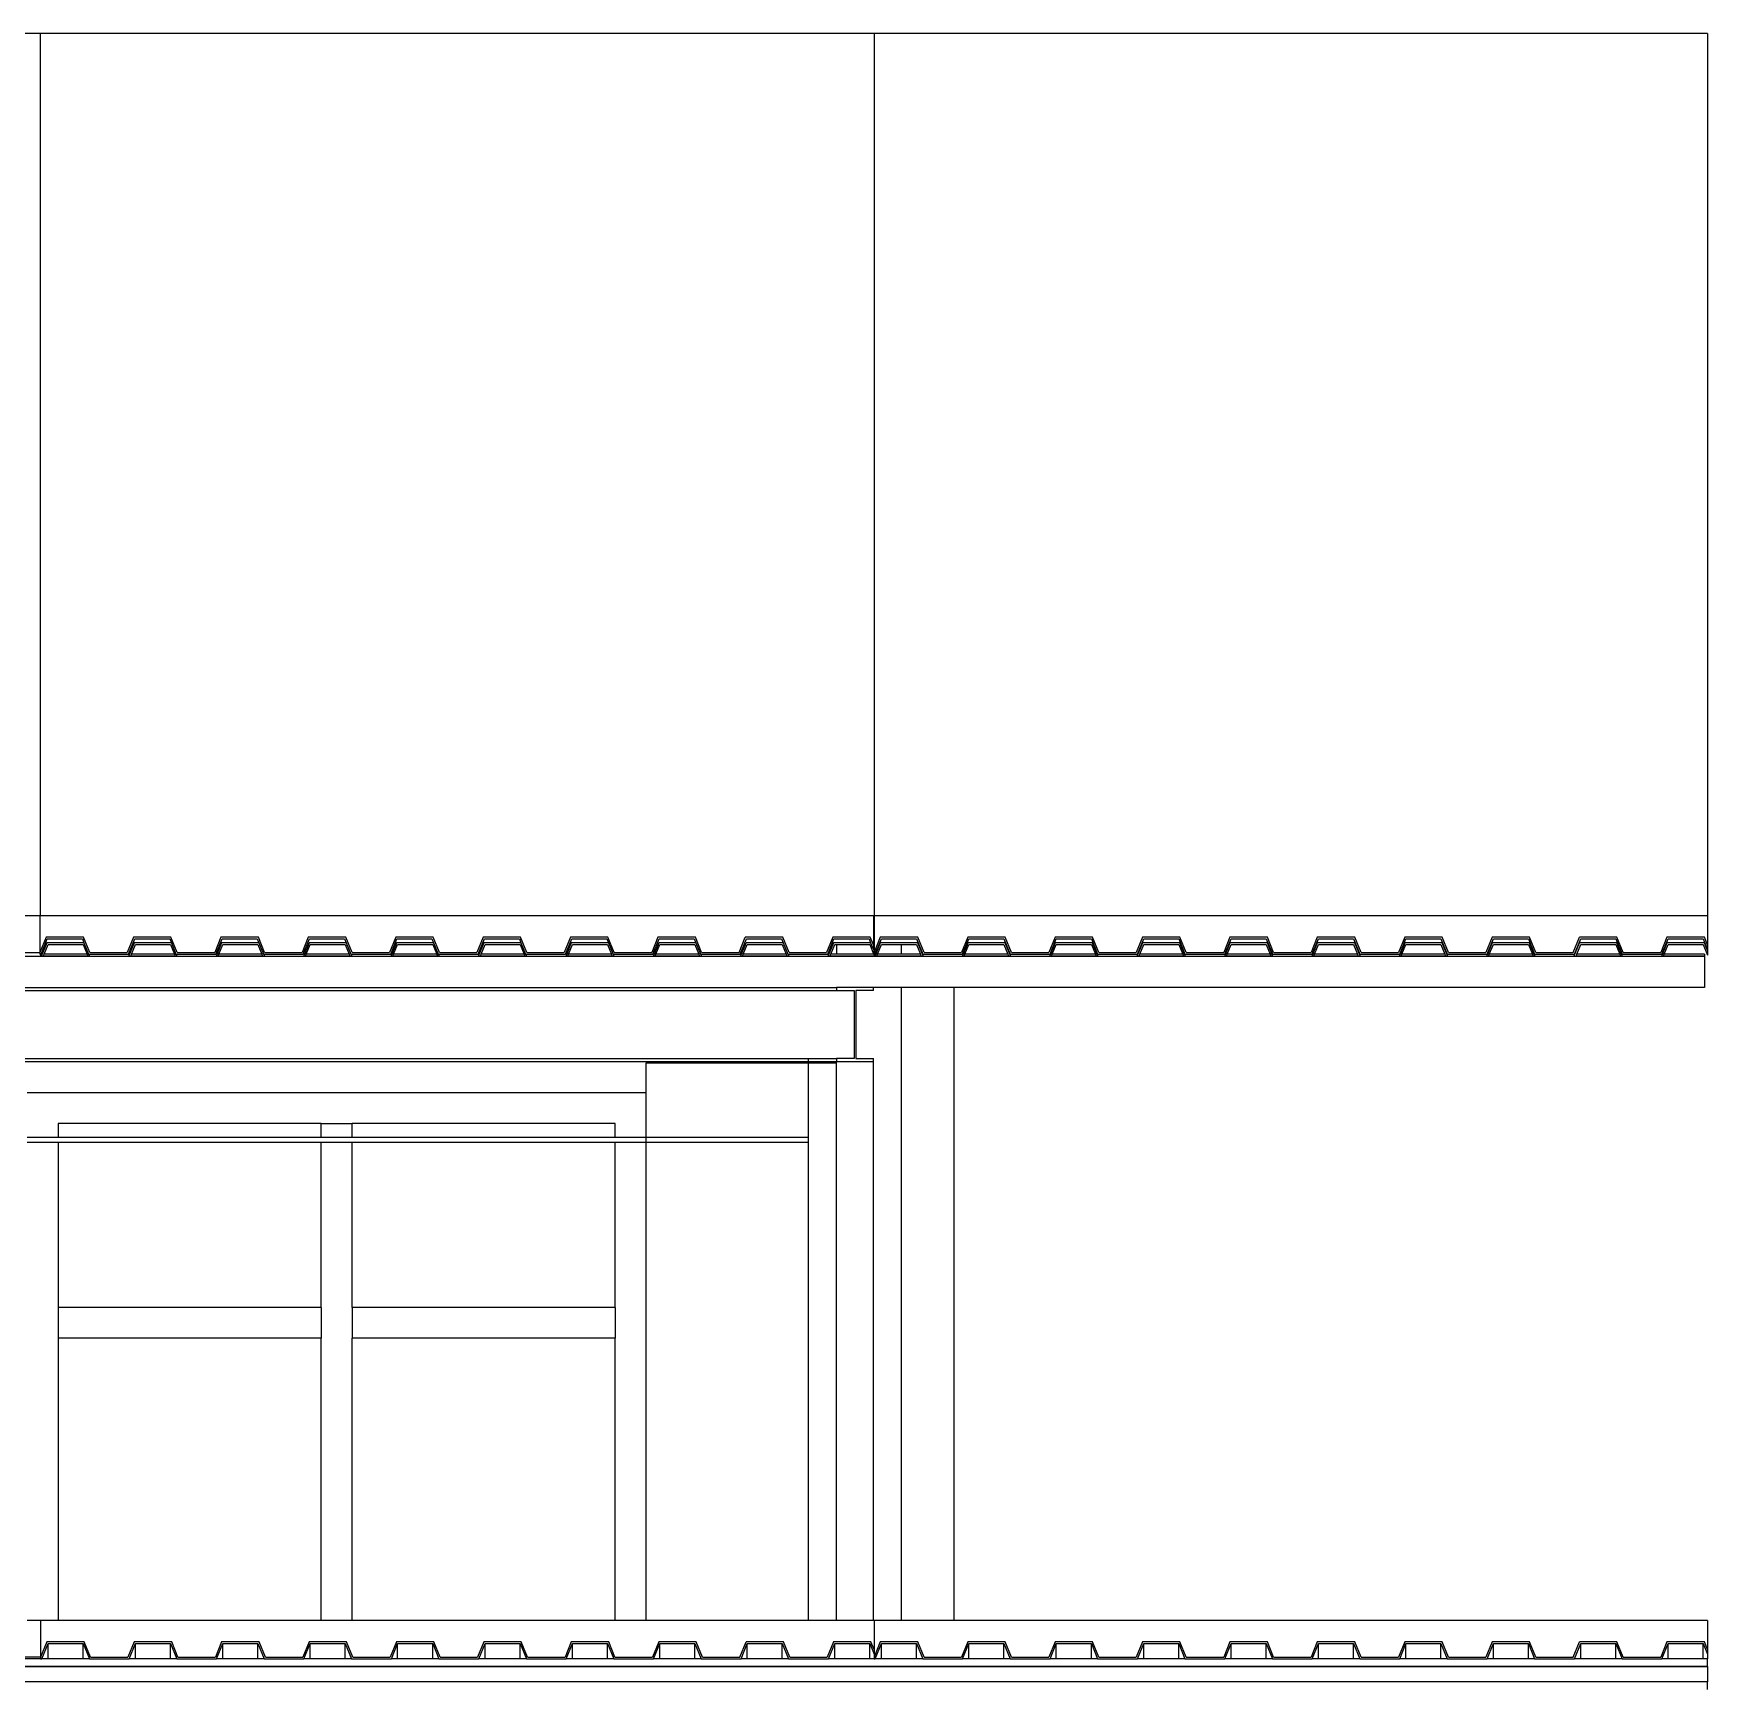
# Model space of a CAD drawing. Extents: x -92 to 92, y -11 to 21.
# Drawn here: x 55.13 to 60.54, y 10.19 to 15.53 of the extents above; entities that cross this region are included whole.
import ezdxf

# ---------------------------------------------------------------- set-up
doc = ezdxf.new("R2010")
doc.units = 0
doc.layers.get('0').update_dxf_attribs({"linetype": 'CONTINUOUS'})

msp = doc.modelspace()

# ---------------------------------------------------------------- linework, layer by layer
for p, q in [((55.1499, 15.5315), (52.0433, 15.5315)), ((55.1499, 12.6806), (55.1499, 15.5315)), ((57.8429, 15.5315), (55.1499, 15.5315)), ((60.5359, 15.5315), (57.8429, 15.5315)), ((57.8429, 15.5315), (57.8429, 12.6806)), ((60.5359, 15.5315), (60.5359, 12.6806)), ((52.0433, 12.6806), (55.1475, 12.6806)), ((55.1475, 12.6806), (55.1475, 12.5606)), ((55.1475, 12.6806), (55.1499, 12.6806)), ((55.1499, 12.6806), (57.8406, 12.6806)), ((57.8406, 12.6806), (57.8406, 12.6612)), ((57.8406, 12.6612), (57.8429, 12.6612)), ((57.8406, 12.6612), (57.8406, 12.5856)), ((57.8429, 12.6806), (60.5359, 12.6806)), ((57.8429, 12.6806), (57.8429, 12.6612)), ((57.8429, 12.6806), (57.8429, 12.5606)), ((57.8429, 12.6612), (57.8429, 12.5675)), ((60.5359, 12.6806), (60.5359, 12.5856)), ((55.1677, 12.6106), (55.1475, 12.5606)), ((55.1514, 12.5549), (55.1716, 12.6049)), ((55.2887, 12.6106), (55.1677, 12.6106)), ((55.1716, 12.6049), (55.2848, 12.6049)), ((55.2848, 12.6049), (55.29, 12.5921)), ((55.3089, 12.5606), (55.2887, 12.6106)), ((55.4501, 12.6106), (55.43, 12.5606)), ((55.4339, 12.5549), (55.454, 12.6049)), ((55.5712, 12.6106), (55.4501, 12.6106)), ((55.454, 12.6049), (55.5672, 12.6049)), ((55.5672, 12.6049), (55.5724, 12.5921)), ((55.5913, 12.5606), (55.5712, 12.6106)), ((55.7325, 12.6106), (55.7124, 12.5606)), ((55.7163, 12.5549), (55.7364, 12.6049)), ((55.8536, 12.6106), (55.7325, 12.6106)), ((55.7364, 12.6049), (55.8497, 12.6049)), ((55.8497, 12.6049), (55.8548, 12.5921)), ((55.8737, 12.5606), (55.8536, 12.6106)), ((56.015, 12.6106), (55.9948, 12.5606)), ((55.9987, 12.5549), (56.0189, 12.6049)), ((56.136, 12.6106), (56.015, 12.6106)), ((56.0189, 12.6049), (56.1321, 12.6049)), ((56.1321, 12.6049), (56.1372, 12.5921)), ((56.1562, 12.5606), (56.136, 12.6106)), ((56.2974, 12.6106), (56.2772, 12.5606)), ((56.2811, 12.5549), (56.3013, 12.6049)), ((56.4184, 12.6106), (56.2974, 12.6106)), ((56.3013, 12.6049), (56.4145, 12.6049)), ((56.4145, 12.6049), (56.4196, 12.5921)), ((56.4386, 12.5606), (56.4184, 12.6106)), ((56.5798, 12.6106), (56.5596, 12.5606)), ((56.5635, 12.5549), (56.5837, 12.6049)), ((56.7008, 12.6106), (56.5798, 12.6106)), ((56.5837, 12.6049), (56.6969, 12.6049)), ((56.6969, 12.6049), (56.702, 12.5921)), ((56.721, 12.5606), (56.7008, 12.6106)), ((56.8622, 12.6106), (56.842, 12.5606)), ((56.8459, 12.5549), (56.8661, 12.6049)), ((56.9832, 12.6106), (56.8622, 12.6106)), ((56.8661, 12.6049), (56.9793, 12.6049)), ((56.9793, 12.6049), (56.9844, 12.5921)), ((57.0034, 12.5606), (56.9832, 12.6106)), ((57.1446, 12.6106), (57.1244, 12.5606)), ((57.1283, 12.5549), (57.1485, 12.6049)), ((57.2656, 12.6106), (57.1446, 12.6106)), ((57.1485, 12.6049), (57.2617, 12.6049)), ((57.2617, 12.6049), (57.2669, 12.5921)), ((57.2858, 12.5606), (57.2656, 12.6106)), ((57.4068, 12.5606), (57.427, 12.6106)), ((57.4108, 12.5549), (57.4309, 12.6049)), ((57.5481, 12.6106), (57.427, 12.6106)), ((57.4309, 12.6049), (57.5441, 12.6049)), ((57.5441, 12.6049), (57.5493, 12.5921)), ((57.5682, 12.5606), (57.5481, 12.6106)), ((57.7094, 12.6106), (57.6893, 12.5606)), ((57.6932, 12.5549), (57.7133, 12.6049)), ((57.8305, 12.6106), (57.7094, 12.6106)), ((57.7133, 12.6049), (57.8266, 12.6049)), ((57.8266, 12.6049), (57.8317, 12.5921)), ((57.8406, 12.5856), (57.8305, 12.6106)), ((57.8631, 12.6106), (57.8429, 12.5606)), ((57.8468, 12.5549), (57.867, 12.6049)), ((57.9841, 12.6106), (57.8631, 12.6106)), ((57.867, 12.6049), (57.9802, 12.6049)), ((57.9802, 12.6049), (58.0004, 12.5549)), ((58.0043, 12.5606), (57.9841, 12.6106)), ((58.1455, 12.6106), (58.1253, 12.5606)), ((58.1292, 12.5549), (58.1494, 12.6049)), ((58.2665, 12.6106), (58.1455, 12.6106)), ((58.1494, 12.6049), (58.2626, 12.6049)), ((58.2626, 12.6049), (58.2828, 12.5549)), ((58.2867, 12.5606), (58.2665, 12.6106)), ((58.4279, 12.6106), (58.4077, 12.5606)), ((58.4116, 12.5549), (58.4318, 12.6049)), ((58.5489, 12.6106), (58.4279, 12.6106)), ((58.4318, 12.6049), (58.545, 12.6049)), ((58.545, 12.6049), (58.5652, 12.5549)), ((58.5691, 12.5606), (58.5489, 12.6106)), ((58.7103, 12.6106), (58.6901, 12.5606)), ((58.6941, 12.5549), (58.7142, 12.6049)), ((58.8314, 12.6106), (58.7103, 12.6106)), ((58.7142, 12.6049), (58.8274, 12.6049)), ((58.8274, 12.6049), (58.8476, 12.5549)), ((58.8515, 12.5606), (58.8314, 12.6106)), ((58.9927, 12.6106), (58.9726, 12.5606)), ((58.9765, 12.5549), (58.9966, 12.6049)), ((59.1138, 12.6106), (58.9927, 12.6106)), ((58.9966, 12.6049), (59.1099, 12.6049)), ((59.1099, 12.6049), (59.13, 12.5549)), ((59.1339, 12.5606), (59.1138, 12.6106)), ((59.2751, 12.6106), (59.255, 12.5606)), ((59.2589, 12.5549), (59.2791, 12.6049)), ((59.3962, 12.6106), (59.2751, 12.6106)), ((59.2791, 12.6049), (59.3923, 12.6049)), ((59.3923, 12.6049), (59.4124, 12.5549)), ((59.4164, 12.5606), (59.3962, 12.6106)), ((59.5576, 12.6106), (59.5374, 12.5606)), ((59.5413, 12.5549), (59.5615, 12.6049)), ((59.6786, 12.6106), (59.5576, 12.6106)), ((59.5615, 12.6049), (59.6747, 12.6049)), ((59.6747, 12.6049), (59.6949, 12.5549)), ((59.6988, 12.5606), (59.6786, 12.6106)), ((59.84, 12.6106), (59.8198, 12.5606)), ((59.8237, 12.5549), (59.8439, 12.6049)), ((59.961, 12.6106), (59.84, 12.6106)), ((59.8439, 12.6049), (59.9571, 12.6049)), ((59.9571, 12.6049), (59.9773, 12.5549)), ((59.9812, 12.5606), (59.961, 12.6106)), ((60.1022, 12.5606), (60.1224, 12.6106)), ((60.1061, 12.5549), (60.1263, 12.6049)), ((60.2434, 12.6106), (60.1224, 12.6106)), ((60.1263, 12.6049), (60.2395, 12.6049)), ((60.2395, 12.6049), (60.2597, 12.5549)), ((60.2636, 12.5606), (60.2434, 12.6106)), ((60.4048, 12.6106), (60.3846, 12.5606)), ((60.3885, 12.5549), (60.4087, 12.6049)), ((60.5258, 12.6106), (60.4048, 12.6106)), ((60.4087, 12.6049), (60.5219, 12.6049)), ((60.5219, 12.6049), (60.5359, 12.5702)), ((60.5359, 12.5856), (60.5258, 12.6106)), ((55.0265, 12.5606), (55.1475, 12.5606)), ((55.1475, 12.5606), (55.1475, 12.5549)), ((55.1475, 12.5549), (55.1499, 12.5549)), ((55.1499, 12.5549), (55.1499, 12.548)), ((55.1499, 12.5549), (55.1514, 12.5549)), ((55.1701, 12.5921), (55.152, 12.548)), ((55.1524, 12.5549), (55.1523, 12.5571)), ((55.1582, 12.548), (55.1587, 12.5491)), ((55.1587, 12.5491), (55.161, 12.5549)), ((55.3025, 12.5491), (55.1587, 12.5491)), ((55.161, 12.5549), (55.174, 12.5865)), ((55.3001, 12.5549), (55.161, 12.5549)), ((55.29, 12.5921), (55.1701, 12.5921)), ((55.174, 12.5865), (55.2872, 12.5865)), ((55.2872, 12.5865), (55.3001, 12.5549)), ((55.29, 12.5921), (55.305, 12.5549)), ((55.3001, 12.5549), (55.3025, 12.5491)), ((55.3025, 12.5491), (55.3029, 12.548)), ((55.305, 12.5549), (55.3063, 12.5549)), ((55.3091, 12.548), (55.3063, 12.5549)), ((55.3063, 12.5549), (55.4339, 12.5549)), ((55.3089, 12.5606), (55.43, 12.5606)), ((55.4525, 12.5921), (55.4344, 12.548)), ((55.4406, 12.548), (55.4411, 12.5491)), ((55.4411, 12.5491), (55.4434, 12.5549)), ((55.5849, 12.5491), (55.4411, 12.5491)), ((55.4434, 12.5549), (55.4564, 12.5865)), ((55.5825, 12.5549), (55.4434, 12.5549)), ((55.5724, 12.5921), (55.4525, 12.5921)), ((55.4564, 12.5865), (55.5696, 12.5865)), ((55.5696, 12.5865), (55.5825, 12.5549)), ((55.5724, 12.5921), (55.5874, 12.5549)), ((55.5825, 12.5549), (55.5849, 12.5491)), ((55.5849, 12.5491), (55.5853, 12.548)), ((55.5874, 12.5549), (55.5888, 12.5549)), ((55.5916, 12.548), (55.5888, 12.5549)), ((55.5888, 12.5549), (55.7163, 12.5549)), ((55.5913, 12.5606), (55.7124, 12.5606)), ((55.7349, 12.5921), (55.7168, 12.548)), ((55.723, 12.548), (55.7235, 12.5491)), ((55.7235, 12.5491), (55.7259, 12.5549)), ((55.8673, 12.5491), (55.7235, 12.5491)), ((55.7259, 12.5549), (55.7388, 12.5865)), ((55.8649, 12.5549), (55.7259, 12.5549)), ((55.8548, 12.5921), (55.7349, 12.5921)), ((55.7388, 12.5865), (55.852, 12.5865)), ((55.852, 12.5865), (55.8649, 12.5549)), ((55.8548, 12.5921), (55.8698, 12.5549)), ((55.8649, 12.5549), (55.8673, 12.5491)), ((55.8673, 12.5491), (55.8678, 12.548)), ((55.8698, 12.5549), (55.8712, 12.5549)), ((55.874, 12.548), (55.8712, 12.5549)), ((55.8712, 12.5549), (55.9987, 12.5549)), ((55.8737, 12.5606), (55.9948, 12.5606)), ((56.0173, 12.5921), (55.9992, 12.548)), ((56.0055, 12.548), (56.0059, 12.5491)), ((56.0059, 12.5491), (56.0083, 12.5549)), ((56.1497, 12.5491), (56.0059, 12.5491)), ((56.0083, 12.5549), (56.0212, 12.5865)), ((56.1474, 12.5549), (56.0083, 12.5549)), ((56.1372, 12.5921), (56.0173, 12.5921)), ((56.0212, 12.5865), (56.1344, 12.5865)), ((56.1344, 12.5865), (56.1474, 12.5549)), ((56.1372, 12.5921), (56.1522, 12.5549)), ((56.1474, 12.5549), (56.1497, 12.5491)), ((56.1497, 12.5491), (56.1502, 12.548)), ((56.1522, 12.5549), (56.1536, 12.5549)), ((56.1564, 12.548), (56.1536, 12.5549)), ((56.1536, 12.5549), (56.2811, 12.5549)), ((56.1562, 12.5606), (56.2772, 12.5606)), ((56.2997, 12.5921), (56.2817, 12.548)), ((56.2879, 12.548), (56.2883, 12.5491)), ((56.2883, 12.5491), (56.2907, 12.5549)), ((56.4321, 12.5491), (56.2883, 12.5491)), ((56.2907, 12.5549), (56.3036, 12.5865)), ((56.4298, 12.5549), (56.2907, 12.5549)), ((56.4196, 12.5921), (56.2997, 12.5921)), ((56.3036, 12.5865), (56.4168, 12.5865)), ((56.4168, 12.5865), (56.4298, 12.5549)), ((56.4196, 12.5921), (56.4347, 12.5549)), ((56.4298, 12.5549), (56.4321, 12.5491)), ((56.4321, 12.5491), (56.4326, 12.548)), ((56.4347, 12.5549), (56.436, 12.5549)), ((56.4388, 12.548), (56.436, 12.5549)), ((56.436, 12.5549), (56.5635, 12.5549)), ((56.4386, 12.5606), (56.5596, 12.5606)), ((56.5821, 12.5921), (56.5641, 12.548)), ((56.5703, 12.548), (56.5707, 12.5491)), ((56.5707, 12.5491), (56.5731, 12.5549)), ((56.7145, 12.5491), (56.5707, 12.5491)), ((56.5731, 12.5549), (56.586, 12.5865)), ((56.7122, 12.5549), (56.5731, 12.5549)), ((56.702, 12.5921), (56.5821, 12.5921)), ((56.586, 12.5865), (56.6993, 12.5865)), ((56.6993, 12.5865), (56.7122, 12.5549)), ((56.702, 12.5921), (56.7171, 12.5549)), ((56.7122, 12.5549), (56.7145, 12.5491)), ((56.7145, 12.5491), (56.715, 12.548)), ((56.7171, 12.5549), (56.7184, 12.5549)), ((56.7212, 12.548), (56.7184, 12.5549)), ((56.7184, 12.5549), (56.8459, 12.5549)), ((56.721, 12.5606), (56.842, 12.5606)), ((56.8645, 12.5921), (56.8465, 12.548)), ((56.8527, 12.548), (56.8532, 12.5491)), ((56.8532, 12.5491), (56.8555, 12.5549)), ((56.997, 12.5491), (56.8532, 12.5491)), ((56.8555, 12.5549), (56.8684, 12.5865)), ((56.9946, 12.5549), (56.8555, 12.5549)), ((56.9844, 12.5921), (56.8645, 12.5921)), ((56.8684, 12.5865), (56.9817, 12.5865)), ((56.9817, 12.5865), (56.9946, 12.5549)), ((56.9844, 12.5921), (56.9995, 12.5549)), ((56.9946, 12.5549), (56.997, 12.5491)), ((56.997, 12.5491), (56.9974, 12.548)), ((56.9995, 12.5549), (57.0008, 12.5549)), ((57.0036, 12.548), (57.0008, 12.5549)), ((57.0008, 12.5549), (57.1283, 12.5549)), ((57.0034, 12.5606), (57.1244, 12.5606)), ((57.147, 12.5921), (57.1289, 12.548)), ((57.1351, 12.548), (57.1356, 12.5491)), ((57.1356, 12.5491), (57.1379, 12.5549)), ((57.2794, 12.5491), (57.1356, 12.5491)), ((57.1379, 12.5549), (57.1509, 12.5865)), ((57.277, 12.5549), (57.1379, 12.5549)), ((57.2669, 12.5921), (57.147, 12.5921)), ((57.1509, 12.5865), (57.2641, 12.5865)), ((57.2641, 12.5865), (57.277, 12.5549)), ((57.2669, 12.5921), (57.2819, 12.5549)), ((57.277, 12.5549), (57.2794, 12.5491)), ((57.2794, 12.5491), (57.2798, 12.548)), ((57.2819, 12.5549), (57.2832, 12.5549)), ((57.286, 12.548), (57.2832, 12.5549)), ((57.2832, 12.5549), (57.4108, 12.5549)), ((57.2858, 12.5606), (57.4068, 12.5606)), ((57.4113, 12.548), (57.4294, 12.5921)), ((57.4175, 12.548), (57.418, 12.5491)), ((57.418, 12.5491), (57.4203, 12.5549)), ((57.5618, 12.5491), (57.418, 12.5491)), ((57.4203, 12.5549), (57.4333, 12.5865)), ((57.5594, 12.5549), (57.4203, 12.5549)), ((57.5493, 12.5921), (57.4294, 12.5921)), ((57.4333, 12.5865), (57.5465, 12.5865)), ((57.5465, 12.5865), (57.5594, 12.5549)), ((57.5493, 12.5921), (57.5643, 12.5549)), ((57.5594, 12.5549), (57.5618, 12.5491)), ((57.5618, 12.5491), (57.5622, 12.548)), ((57.5643, 12.5549), (57.5657, 12.5549)), ((57.5685, 12.548), (57.5657, 12.5549)), ((57.5657, 12.5549), (57.6932, 12.5549)), ((57.5682, 12.5606), (57.6893, 12.5606)), ((57.7118, 12.5921), (57.6937, 12.548)), ((57.6999, 12.548), (57.7004, 12.5491)), ((57.7004, 12.5491), (57.7028, 12.5549)), ((57.8429, 12.5491), (57.7004, 12.5491)), ((57.7028, 12.5549), (57.7157, 12.5865)), ((57.7213, 12.5549), (57.7028, 12.5549)), ((57.8317, 12.5921), (57.7118, 12.5921)), ((57.7157, 12.5865), (57.7213, 12.5865)), ((57.7213, 12.5865), (57.8289, 12.5865)), ((57.7213, 12.5865), (57.7213, 12.5549)), ((57.8413, 12.5549), (57.7213, 12.5549)), ((57.8289, 12.5865), (57.8413, 12.5561)), ((57.8317, 12.5921), (57.8406, 12.5702)), ((57.8406, 12.5856), (57.8406, 12.5732)), ((57.8429, 12.5675), (57.8406, 12.5732)), ((57.8406, 12.5732), (57.8406, 12.5702)), ((57.8413, 12.5549), (57.8413, 12.5561)), ((57.8413, 12.5561), (57.8418, 12.5549)), ((57.8418, 12.5549), (57.8413, 12.5549)), ((57.8418, 12.5549), (57.8429, 12.5523)), ((57.8429, 12.5606), (57.8429, 12.5675)), ((57.8429, 12.5606), (57.8429, 12.5549)), ((57.8429, 12.5549), (57.8468, 12.5549)), ((57.8429, 12.5549), (57.8429, 12.5523)), ((57.8429, 12.5523), (57.8429, 12.5491)), ((57.8429, 12.5491), (57.8429, 12.548)), ((57.8631, 12.5921), (57.845, 12.548)), ((57.8478, 12.5549), (57.8477, 12.5571)), ((57.8512, 12.548), (57.8517, 12.5491)), ((57.8517, 12.5491), (57.854, 12.5549)), ((57.9955, 12.5491), (57.8517, 12.5491)), ((57.854, 12.5549), (57.867, 12.5865)), ((57.9313, 12.5549), (57.854, 12.5549)), ((57.9841, 12.5921), (57.8631, 12.5921)), ((57.867, 12.5865), (57.9313, 12.5865)), ((57.9313, 12.5549), (57.9313, 12.5865)), ((57.9313, 12.5865), (57.9802, 12.5865)), ((57.9931, 12.5549), (57.9313, 12.5549)), ((57.9802, 12.5865), (57.9931, 12.5549)), ((58.0022, 12.548), (57.9841, 12.5921)), ((57.9931, 12.5549), (57.9955, 12.5491)), ((57.9955, 12.5491), (57.9959, 12.548)), ((58.0004, 12.5549), (58.1292, 12.5549)), ((58.0043, 12.5606), (58.1253, 12.5606)), ((58.1455, 12.5921), (58.1274, 12.548)), ((58.1337, 12.548), (58.1341, 12.5491)), ((58.1341, 12.5491), (58.1365, 12.5549)), ((58.2779, 12.5491), (58.1341, 12.5491)), ((58.1365, 12.5549), (58.1494, 12.5865)), ((58.2756, 12.5549), (58.1365, 12.5549)), ((58.2665, 12.5921), (58.1455, 12.5921)), ((58.1494, 12.5865), (58.2626, 12.5865)), ((58.2626, 12.5865), (58.2756, 12.5549)), ((58.2846, 12.548), (58.2665, 12.5921)), ((58.2756, 12.5549), (58.2779, 12.5491)), ((58.2779, 12.5491), (58.2784, 12.548)), ((58.2828, 12.5549), (58.4116, 12.5549)), ((58.2867, 12.5606), (58.4077, 12.5606)), ((58.4279, 12.5921), (58.4098, 12.548)), ((58.4161, 12.548), (58.4165, 12.5491)), ((58.4165, 12.5491), (58.4189, 12.5549)), ((58.5603, 12.5491), (58.4165, 12.5491)), ((58.4189, 12.5549), (58.4318, 12.5865)), ((58.558, 12.5549), (58.4189, 12.5549)), ((58.5489, 12.5921), (58.4279, 12.5921)), ((58.4318, 12.5865), (58.545, 12.5865)), ((58.545, 12.5865), (58.558, 12.5549)), ((58.567, 12.548), (58.5489, 12.5921)), ((58.558, 12.5549), (58.5603, 12.5491)), ((58.5603, 12.5491), (58.5608, 12.548)), ((58.5652, 12.5549), (58.6941, 12.5549)), ((58.5691, 12.5606), (58.6901, 12.5606)), ((58.7103, 12.5921), (58.6923, 12.548)), ((58.6985, 12.548), (58.6989, 12.5491)), ((58.6989, 12.5491), (58.7013, 12.5549)), ((58.8427, 12.5491), (58.6989, 12.5491)), ((58.7013, 12.5549), (58.7142, 12.5865)), ((58.8404, 12.5549), (58.7013, 12.5549)), ((58.8314, 12.5921), (58.7103, 12.5921)), ((58.7142, 12.5865), (58.8274, 12.5865)), ((58.8274, 12.5865), (58.8404, 12.5549)), ((58.8494, 12.548), (58.8314, 12.5921)), ((58.8404, 12.5549), (58.8427, 12.5491)), ((58.8427, 12.5491), (58.8432, 12.548)), ((58.8476, 12.5549), (58.9765, 12.5549)), ((58.8515, 12.5606), (58.9726, 12.5606)), ((58.9927, 12.5921), (58.9747, 12.548)), ((58.9809, 12.548), (58.9813, 12.5491)), ((58.9813, 12.5491), (58.9837, 12.5549)), ((59.1251, 12.5491), (58.9813, 12.5491)), ((58.9837, 12.5549), (58.9966, 12.5865)), ((59.1228, 12.5549), (58.9837, 12.5549)), ((59.1138, 12.5921), (58.9927, 12.5921)), ((58.9966, 12.5865), (59.1099, 12.5865)), ((59.1099, 12.5865), (59.1228, 12.5549)), ((59.1318, 12.548), (59.1138, 12.5921)), ((59.1228, 12.5549), (59.1251, 12.5491)), ((59.1251, 12.5491), (59.1256, 12.548)), ((59.13, 12.5549), (59.2589, 12.5549)), ((59.1339, 12.5606), (59.255, 12.5606)), ((59.2751, 12.5921), (59.2571, 12.548)), ((59.2633, 12.548), (59.2638, 12.5491)), ((59.2638, 12.5491), (59.2661, 12.5549)), ((59.4076, 12.5491), (59.2638, 12.5491)), ((59.2661, 12.5549), (59.2791, 12.5865)), ((59.4052, 12.5549), (59.2661, 12.5549)), ((59.3962, 12.5921), (59.2751, 12.5921)), ((59.2791, 12.5865), (59.3923, 12.5865)), ((59.3923, 12.5865), (59.4052, 12.5549)), ((59.4142, 12.548), (59.3962, 12.5921)), ((59.4052, 12.5549), (59.4076, 12.5491)), ((59.4076, 12.5491), (59.408, 12.548)), ((59.4124, 12.5549), (59.5413, 12.5549)), ((59.4164, 12.5606), (59.5374, 12.5606)), ((59.5576, 12.5921), (59.5395, 12.548)), ((59.5457, 12.548), (59.5462, 12.5491)), ((59.5462, 12.5491), (59.5485, 12.5549)), ((59.69, 12.5491), (59.5462, 12.5491)), ((59.5485, 12.5549), (59.5615, 12.5865)), ((59.6876, 12.5549), (59.5485, 12.5549)), ((59.6786, 12.5921), (59.5576, 12.5921)), ((59.5615, 12.5865), (59.6747, 12.5865)), ((59.6747, 12.5865), (59.6876, 12.5549)), ((59.6966, 12.548), (59.6786, 12.5921)), ((59.6876, 12.5549), (59.69, 12.5491)), ((59.69, 12.5491), (59.6904, 12.548)), ((59.6949, 12.5549), (59.8237, 12.5549)), ((59.6988, 12.5606), (59.8198, 12.5606)), ((59.84, 12.5921), (59.8219, 12.548)), ((59.8281, 12.548), (59.8286, 12.5491)), ((59.8286, 12.5491), (59.8309, 12.5549)), ((59.9724, 12.5491), (59.8286, 12.5491)), ((59.8309, 12.5549), (59.8439, 12.5865)), ((59.97, 12.5549), (59.8309, 12.5549)), ((59.961, 12.5921), (59.84, 12.5921)), ((59.8439, 12.5865), (59.9571, 12.5865)), ((59.9571, 12.5865), (59.97, 12.5549)), ((59.9791, 12.548), (59.961, 12.5921)), ((59.97, 12.5549), (59.9724, 12.5491)), ((59.9724, 12.5491), (59.9728, 12.548)), ((59.9773, 12.5549), (60.1061, 12.5549)), ((59.9812, 12.5606), (60.1022, 12.5606)), ((60.1043, 12.548), (60.1224, 12.5921)), ((60.1105, 12.548), (60.111, 12.5491)), ((60.111, 12.5491), (60.1134, 12.5549)), ((60.2548, 12.5491), (60.111, 12.5491)), ((60.1134, 12.5549), (60.1263, 12.5865)), ((60.2524, 12.5549), (60.1134, 12.5549)), ((60.2434, 12.5921), (60.1224, 12.5921)), ((60.1263, 12.5865), (60.2395, 12.5865)), ((60.2395, 12.5865), (60.2524, 12.5549)), ((60.2615, 12.548), (60.2434, 12.5921)), ((60.2524, 12.5549), (60.2548, 12.5491)), ((60.2548, 12.5491), (60.2553, 12.548)), ((60.2597, 12.5549), (60.3885, 12.5549)), ((60.2636, 12.5606), (60.3846, 12.5606)), ((60.4048, 12.5921), (60.3867, 12.548)), ((60.393, 12.548), (60.3934, 12.5491)), ((60.3934, 12.5491), (60.3958, 12.5549)), ((60.5258, 12.5491), (60.3934, 12.5491)), ((60.3958, 12.5549), (60.4087, 12.5865)), ((60.5258, 12.5549), (60.3958, 12.5549)), ((60.5258, 12.5921), (60.4048, 12.5921)), ((60.4087, 12.5865), (60.5219, 12.5865)), ((60.5219, 12.5865), (60.5359, 12.5523)), ((60.5359, 12.5675), (60.5258, 12.5921)), ((60.5258, 12.5549), (60.5258, 12.5491)), ((60.5258, 12.5491), (60.5258, 12.548)), ((60.5359, 12.5856), (60.5359, 12.5702)), ((60.5359, 12.5702), (60.5359, 12.5675)), ((60.5359, 12.5675), (60.5359, 12.5523)), ((55.1499, 12.548), (55.0267, 12.548)), ((55.152, 12.548), (55.1499, 12.548)), ((55.1582, 12.548), (55.152, 12.548)), ((55.3029, 12.548), (55.1582, 12.548)), ((55.3091, 12.548), (55.3029, 12.548)), ((55.4344, 12.548), (55.3091, 12.548)), ((55.4406, 12.548), (55.4344, 12.548)), ((55.5853, 12.548), (55.4406, 12.548)), ((55.5916, 12.548), (55.5853, 12.548)), ((55.7168, 12.548), (55.5916, 12.548)), ((55.723, 12.548), (55.7168, 12.548)), ((55.8678, 12.548), (55.723, 12.548)), ((55.874, 12.548), (55.8678, 12.548)), ((55.9992, 12.548), (55.874, 12.548)), ((56.0055, 12.548), (55.9992, 12.548)), ((56.1502, 12.548), (56.0055, 12.548)), ((56.1564, 12.548), (56.1502, 12.548)), ((56.2817, 12.548), (56.1564, 12.548)), ((56.2879, 12.548), (56.2817, 12.548)), ((56.4326, 12.548), (56.2879, 12.548)), ((56.4388, 12.548), (56.4326, 12.548)), ((56.5641, 12.548), (56.4388, 12.548)), ((56.5703, 12.548), (56.5641, 12.548)), ((56.715, 12.548), (56.5703, 12.548)), ((56.7212, 12.548), (56.715, 12.548)), ((56.8465, 12.548), (56.7212, 12.548)), ((56.8527, 12.548), (56.8465, 12.548)), ((56.9974, 12.548), (56.8527, 12.548)), ((57.0036, 12.548), (56.9974, 12.548)), ((57.1289, 12.548), (57.0036, 12.548)), ((57.1351, 12.548), (57.1289, 12.548)), ((57.2798, 12.548), (57.1351, 12.548)), ((57.286, 12.548), (57.2798, 12.548)), ((57.4113, 12.548), (57.286, 12.548)), ((57.4175, 12.548), (57.4113, 12.548)), ((57.5622, 12.548), (57.4175, 12.548)), ((57.5685, 12.548), (57.5622, 12.548)), ((57.6937, 12.548), (57.5685, 12.548)), ((57.6999, 12.548), (57.6937, 12.548)), ((57.8429, 12.548), (57.6999, 12.548)), ((57.845, 12.548), (57.8429, 12.548)), ((57.8512, 12.548), (57.845, 12.548)), ((57.9959, 12.548), (57.8512, 12.548)), ((58.0022, 12.548), (57.9959, 12.548)), ((58.1274, 12.548), (58.0022, 12.548)), ((58.1337, 12.548), (58.1274, 12.548)), ((58.2784, 12.548), (58.1337, 12.548)), ((58.2846, 12.548), (58.2784, 12.548)), ((58.4098, 12.548), (58.2846, 12.548)), ((58.4161, 12.548), (58.4098, 12.548)), ((58.5608, 12.548), (58.4161, 12.548)), ((58.567, 12.548), (58.5608, 12.548)), ((58.6923, 12.548), (58.567, 12.548)), ((58.6985, 12.548), (58.6923, 12.548)), ((58.8432, 12.548), (58.6985, 12.548)), ((58.8494, 12.548), (58.8432, 12.548)), ((58.9747, 12.548), (58.8494, 12.548)), ((58.9809, 12.548), (58.9747, 12.548)), ((59.1256, 12.548), (58.9809, 12.548)), ((59.1318, 12.548), (59.1256, 12.548)), ((59.2571, 12.548), (59.1318, 12.548)), ((59.2633, 12.548), (59.2571, 12.548)), ((59.408, 12.548), (59.2633, 12.548)), ((59.4142, 12.548), (59.408, 12.548)), ((59.5395, 12.548), (59.4142, 12.548)), ((59.5457, 12.548), (59.5395, 12.548)), ((59.6904, 12.548), (59.5457, 12.548)), ((59.6966, 12.548), (59.6904, 12.548)), ((59.8219, 12.548), (59.6966, 12.548)), ((59.8281, 12.548), (59.8219, 12.548)), ((59.9728, 12.548), (59.8281, 12.548)), ((59.9791, 12.548), (59.9728, 12.548)), ((60.1043, 12.548), (59.9791, 12.548)), ((60.1105, 12.548), (60.1043, 12.548)), ((60.2553, 12.548), (60.1105, 12.548)), ((60.2615, 12.548), (60.2553, 12.548)), ((60.3867, 12.548), (60.2615, 12.548)), ((60.393, 12.548), (60.3867, 12.548)), ((60.5258, 12.548), (60.393, 12.548)), ((60.5258, 12.548), (60.5258, 12.448)), ((54.0913, 12.448), (57.7213, 12.448)), ((57.7213, 12.448), (57.7213, 12.4382)), ((57.8413, 12.448), (57.7213, 12.448)), ((57.8413, 12.4382), (57.8413, 12.448)), ((57.9313, 12.448), (57.8413, 12.448)), ((57.9313, 10.4015), (57.9313, 12.448)), ((58.1008, 12.448), (57.9313, 12.448)), ((58.1008, 12.448), (58.1008, 10.4015)), ((60.5258, 12.448), (58.1008, 12.448)), ((54.0913, 12.4382), (57.7213, 12.4382)), ((57.7213, 12.4382), (57.7782, 12.4382)), ((57.7782, 12.4382), (57.7782, 12.2178)), ((57.7844, 12.4382), (57.7844, 12.2178)), ((57.8413, 12.4382), (57.7844, 12.4382)), ((54.0913, 12.2178), (57.6313, 12.2178)), ((54.0913, 12.208), (57.6313, 12.208)), ((57.1063, 12.2037), (57.6313, 12.2037)), ((57.1063, 12.108), (57.1063, 12.2037)), ((57.6313, 12.2178), (57.7213, 12.2178)), ((57.6313, 12.208), (57.6313, 12.2178)), ((57.6313, 12.208), (57.7213, 12.208)), ((57.6313, 12.2037), (57.6313, 12.208)), ((57.6313, 12.2037), (57.7213, 12.2037)), ((57.6313, 11.964), (57.6313, 12.2037)), ((57.7213, 12.2178), (57.7213, 12.208)), ((57.7782, 12.2178), (57.7213, 12.2178)), ((57.7213, 12.208), (57.8413, 12.208)), ((57.7213, 12.2037), (57.7213, 12.208)), ((57.7213, 10.4015), (57.7213, 12.2037)), ((57.7844, 12.2178), (57.8413, 12.2178)), ((57.8413, 12.208), (57.8413, 12.2178)), ((57.8413, 10.4015), (57.8413, 12.208)), ((55.1063, 12.108), (57.1063, 12.108)), ((57.1063, 11.964), (57.1063, 12.108)), ((55.2063, 12.008), (55.2063, 11.964)), ((56.0563, 12.008), (55.2063, 12.008)), ((56.0563, 12.008), (56.1563, 12.008)), ((56.0563, 11.964), (56.0563, 12.008)), ((56.1563, 11.964), (56.1563, 12.008)), ((57.0063, 12.008), (56.1563, 12.008)), ((57.0063, 11.964), (57.0063, 12.008)), ((55.1063, 11.964), (55.2063, 11.964)), ((55.2063, 11.964), (56.0563, 11.964)), ((56.0563, 11.964), (56.1563, 11.964)), ((56.1563, 11.964), (57.0063, 11.964)), ((57.0063, 11.964), (57.1063, 11.964)), ((57.1063, 11.948), (57.1063, 11.964)), ((57.1063, 11.964), (57.6313, 11.964)), ((57.6313, 11.948), (57.6313, 11.964)), ((55.1063, 11.948), (55.2063, 11.948)), ((55.2063, 11.948), (55.2063, 11.4137)), ((55.2063, 11.948), (56.0563, 11.948)), ((56.0563, 11.4137), (56.0563, 11.948)), ((56.0563, 11.948), (56.1563, 11.948)), ((56.1563, 11.4137), (56.1563, 11.948)), ((56.1563, 11.948), (57.0063, 11.948)), ((57.0063, 11.4137), (57.0063, 11.948)), ((57.0063, 11.948), (57.1063, 11.948)), ((57.1063, 10.4015), (57.1063, 11.948)), ((57.1063, 11.948), (57.6313, 11.948)), ((57.6313, 10.4015), (57.6313, 11.948)), ((56.0563, 11.4137), (55.2063, 11.4137)), ((55.2063, 11.4137), (55.2063, 11.3137)), ((56.0563, 11.4137), (56.0563, 11.3137)), ((57.0063, 11.4137), (56.1563, 11.4137)), ((56.1563, 11.4137), (56.1563, 11.3137)), ((57.0063, 11.4137), (57.0063, 11.3137)), ((56.0563, 11.3137), (55.2063, 11.3137)), ((55.2063, 11.3137), (55.2063, 10.4015)), ((56.0563, 10.4015), (56.0563, 11.3137)), ((57.0063, 11.3137), (56.1563, 11.3137)), ((56.1563, 10.4015), (56.1563, 11.3137)), ((57.0063, 10.4015), (57.0063, 11.3137)), ((55.1499, 10.4015), (55.1063, 10.4015)), ((55.1499, 10.4015), (55.1499, 10.2831)), ((55.2063, 10.4015), (55.1499, 10.4015)), ((55.1499, 10.4015), (55.1499, 10.2831)), ((56.0563, 10.4015), (55.2063, 10.4015)), ((56.1563, 10.4015), (56.0563, 10.4015)), ((57.0063, 10.4015), (56.1563, 10.4015)), ((57.1063, 10.4015), (57.0063, 10.4015)), ((57.6313, 10.4015), (57.1063, 10.4015)), ((57.7213, 10.4015), (57.6313, 10.4015)), ((57.8413, 10.4015), (57.7213, 10.4015)), ((57.8429, 10.4015), (57.8413, 10.4015)), ((57.8429, 10.4015), (57.8429, 10.3078)), ((57.9313, 10.4015), (57.8429, 10.4015)), ((57.8429, 10.4015), (57.8429, 10.2831)), ((58.1008, 10.4015), (57.9313, 10.4015)), ((60.5359, 10.4015), (58.1008, 10.4015)), ((60.5359, 10.4015), (60.5359, 10.3078)), ((55.1701, 10.3324), (55.1499, 10.2831)), ((55.2911, 10.3324), (55.1701, 10.3324)), ((55.3113, 10.2831), (55.2911, 10.3324)), ((55.4525, 10.3324), (55.4323, 10.2831)), ((55.5735, 10.3324), (55.4525, 10.3324)), ((55.5937, 10.2831), (55.5735, 10.3324)), ((55.7349, 10.3324), (55.7147, 10.2831)), ((55.8559, 10.3324), (55.7349, 10.3324)), ((55.8761, 10.2831), (55.8559, 10.3324)), ((56.0173, 10.3324), (55.9971, 10.2831)), ((56.1383, 10.3324), (56.0173, 10.3324)), ((56.1585, 10.2831), (56.1383, 10.3324)), ((56.2997, 10.3324), (56.2795, 10.2831)), ((56.4207, 10.3324), (56.2997, 10.3324)), ((56.4409, 10.2831), (56.4207, 10.3324)), ((56.5821, 10.3324), (56.562, 10.2831)), ((56.7032, 10.3324), (56.5821, 10.3324)), ((56.7233, 10.2831), (56.7032, 10.3324)), ((56.8645, 10.3324), (56.8444, 10.2831)), ((56.9856, 10.3324), (56.8645, 10.3324)), ((57.0057, 10.2831), (56.9856, 10.3324)), ((57.147, 10.3324), (57.1268, 10.2831)), ((57.268, 10.3324), (57.147, 10.3324)), ((57.2882, 10.2831), (57.268, 10.3324)), ((57.4092, 10.2831), (57.4294, 10.3324)), ((57.5504, 10.3324), (57.4294, 10.3324)), ((57.5706, 10.2831), (57.5504, 10.3324)), ((57.7118, 10.3324), (57.6916, 10.2831)), ((57.8328, 10.3324), (57.7118, 10.3324)), ((57.8429, 10.3078), (57.8328, 10.3324)), ((57.8631, 10.3324), (57.8429, 10.2831)), ((57.9841, 10.3324), (57.8631, 10.3324)), ((58.0043, 10.2831), (57.9841, 10.3324)), ((58.1455, 10.3324), (58.1253, 10.2831)), ((58.2665, 10.3324), (58.1455, 10.3324)), ((58.2867, 10.2831), (58.2665, 10.3324)), ((58.4279, 10.3324), (58.4077, 10.2831)), ((58.5489, 10.3324), (58.4279, 10.3324)), ((58.5691, 10.2831), (58.5489, 10.3324)), ((58.7103, 10.3324), (58.6901, 10.2831)), ((58.8314, 10.3324), (58.7103, 10.3324)), ((58.8515, 10.2831), (58.8314, 10.3324)), ((58.9927, 10.3324), (58.9726, 10.2831)), ((59.1138, 10.3324), (58.9927, 10.3324)), ((59.1339, 10.2831), (59.1138, 10.3324)), ((59.2751, 10.3324), (59.255, 10.2831)), ((59.3962, 10.3324), (59.2751, 10.3324)), ((59.4164, 10.2831), (59.3962, 10.3324)), ((59.5576, 10.3324), (59.5374, 10.2831)), ((59.6786, 10.3324), (59.5576, 10.3324)), ((59.6988, 10.2831), (59.6786, 10.3324)), ((59.84, 10.3324), (59.8198, 10.2831)), ((59.961, 10.3324), (59.84, 10.3324)), ((59.9812, 10.2831), (59.961, 10.3324)), ((60.1022, 10.2831), (60.1224, 10.3324)), ((60.2434, 10.3324), (60.1224, 10.3324)), ((60.2636, 10.2831), (60.2434, 10.3324)), ((60.4048, 10.3324), (60.3846, 10.2831)), ((60.5258, 10.3324), (60.4048, 10.3324)), ((60.5359, 10.3078), (60.5258, 10.3324)), ((55.1499, 10.2831), (55.0289, 10.2831)), ((55.1499, 10.2775), (55.0289, 10.2775)), ((55.1499, 10.2831), (55.1499, 10.2775)), ((55.1499, 10.2775), (55.1538, 10.2775)), ((55.1538, 10.2775), (55.174, 10.3268)), ((55.174, 10.2775), (55.1538, 10.2775)), ((55.174, 10.2775), (55.174, 10.3268)), ((55.174, 10.3268), (55.2872, 10.3268)), ((55.2872, 10.2775), (55.174, 10.2775)), ((55.2872, 10.2775), (55.2872, 10.3268)), ((55.2872, 10.3268), (55.3074, 10.2775)), ((55.3074, 10.2775), (55.2872, 10.2775)), ((55.3074, 10.2775), (55.4362, 10.2775)), ((55.3113, 10.2831), (55.4323, 10.2831)), ((55.4362, 10.2775), (55.4564, 10.3268)), ((55.4564, 10.2775), (55.4362, 10.2775)), ((55.4564, 10.3268), (55.5696, 10.3268)), ((55.4564, 10.2775), (55.4564, 10.3268)), ((55.5696, 10.2775), (55.4564, 10.2775)), ((55.5696, 10.2775), (55.5696, 10.3268)), ((55.5696, 10.3268), (55.5898, 10.2775)), ((55.5898, 10.2775), (55.5696, 10.2775)), ((55.5898, 10.2775), (55.7186, 10.2775)), ((55.5937, 10.2831), (55.7147, 10.2831)), ((55.7186, 10.2775), (55.7388, 10.3268)), ((55.7388, 10.2775), (55.7186, 10.2775)), ((55.7388, 10.2775), (55.7388, 10.3268)), ((55.7388, 10.3268), (55.852, 10.3268)), ((55.852, 10.2775), (55.7388, 10.2775)), ((55.852, 10.3268), (55.8722, 10.2775)), ((55.852, 10.2775), (55.852, 10.3268)), ((55.8722, 10.2775), (55.852, 10.2775)), ((55.8722, 10.2775), (56.001, 10.2775)), ((55.8761, 10.2831), (55.9971, 10.2831)), ((56.001, 10.2775), (56.0212, 10.3268)), ((56.0212, 10.2775), (56.001, 10.2775)), ((56.0212, 10.3268), (56.1344, 10.3268)), ((56.0212, 10.2775), (56.0212, 10.3268)), ((56.1344, 10.2775), (56.0212, 10.2775)), ((56.1344, 10.3268), (56.1546, 10.2775)), ((56.1344, 10.2775), (56.1344, 10.3268)), ((56.1546, 10.2775), (56.1344, 10.2775)), ((56.1546, 10.2775), (56.2834, 10.2775)), ((56.1585, 10.2831), (56.2795, 10.2831)), ((56.2834, 10.2775), (56.3036, 10.3268)), ((56.3036, 10.2775), (56.2834, 10.2775)), ((56.3036, 10.3268), (56.4168, 10.3268)), ((56.3036, 10.2775), (56.3036, 10.3268)), ((56.4168, 10.2775), (56.3036, 10.2775)), ((56.4168, 10.2775), (56.4168, 10.3268)), ((56.4168, 10.3268), (56.437, 10.2775)), ((56.437, 10.2775), (56.4168, 10.2775)), ((56.437, 10.2775), (56.5659, 10.2775)), ((56.4409, 10.2831), (56.562, 10.2831)), ((56.5659, 10.2775), (56.586, 10.3268)), ((56.586, 10.2775), (56.5659, 10.2775)), ((56.586, 10.3268), (56.6993, 10.3268)), ((56.586, 10.2775), (56.586, 10.3268)), ((56.6993, 10.2775), (56.586, 10.2775)), ((56.6993, 10.2775), (56.6993, 10.3268)), ((56.6993, 10.3268), (56.7194, 10.2775)), ((56.7194, 10.2775), (56.6993, 10.2775)), ((56.7194, 10.2775), (56.8483, 10.2775)), ((56.7233, 10.2831), (56.8444, 10.2831)), ((56.8483, 10.2775), (56.8684, 10.3268)), ((56.8684, 10.2775), (56.8483, 10.2775)), ((56.8684, 10.2775), (56.8684, 10.3268)), ((56.8684, 10.3268), (56.9817, 10.3268)), ((56.9817, 10.2775), (56.8684, 10.2775)), ((56.9817, 10.3268), (57.0018, 10.2775)), ((56.9817, 10.2775), (56.9817, 10.3268)), ((57.0018, 10.2775), (56.9817, 10.2775)), ((57.0018, 10.2775), (57.1307, 10.2775)), ((57.0057, 10.2831), (57.1268, 10.2831)), ((57.1307, 10.2775), (57.1509, 10.3268)), ((57.1509, 10.2775), (57.1307, 10.2775)), ((57.1509, 10.3268), (57.2641, 10.3268)), ((57.1509, 10.2775), (57.1509, 10.3268)), ((57.2641, 10.2775), (57.1509, 10.2775)), ((57.2641, 10.2775), (57.2641, 10.3268)), ((57.2641, 10.3268), (57.2843, 10.2775)), ((57.2843, 10.2775), (57.2641, 10.2775)), ((57.2843, 10.2775), (57.4131, 10.2775)), ((57.2882, 10.2831), (57.4092, 10.2831)), ((57.4131, 10.2775), (57.4333, 10.3268)), ((57.4333, 10.2775), (57.4131, 10.2775)), ((57.4333, 10.3268), (57.5465, 10.3268)), ((57.4333, 10.2775), (57.4333, 10.3268)), ((57.5465, 10.2775), (57.4333, 10.2775)), ((57.5465, 10.2775), (57.5465, 10.3268)), ((57.5465, 10.3268), (57.5667, 10.2775)), ((57.5667, 10.2775), (57.5465, 10.2775)), ((57.5667, 10.2775), (57.6955, 10.2775)), ((57.5706, 10.2831), (57.6916, 10.2831)), ((57.6955, 10.2775), (57.7157, 10.3268)), ((57.7157, 10.2775), (57.6955, 10.2775)), ((57.7157, 10.3268), (57.8289, 10.3268)), ((57.7157, 10.2775), (57.7157, 10.3268)), ((57.8289, 10.2775), (57.7157, 10.2775)), ((57.8289, 10.2775), (57.8289, 10.3268)), ((57.8289, 10.3268), (57.8429, 10.2926)), ((57.8429, 10.2775), (57.8289, 10.2775)), ((57.8429, 10.3078), (57.8429, 10.2926)), ((57.8429, 10.2926), (57.8429, 10.2831)), ((57.8429, 10.2831), (57.8429, 10.2775)), ((57.8429, 10.2775), (57.8468, 10.2775)), ((57.8468, 10.2775), (57.867, 10.3268)), ((57.867, 10.2775), (57.8468, 10.2775)), ((57.867, 10.2775), (57.867, 10.3268)), ((57.867, 10.3268), (57.9802, 10.3268)), ((57.9802, 10.2775), (57.867, 10.2775)), ((57.9802, 10.2775), (57.9802, 10.3268)), ((57.9802, 10.3268), (58.0004, 10.2775)), ((58.0004, 10.2775), (57.9802, 10.2775)), ((58.0004, 10.2775), (58.1292, 10.2775)), ((58.0043, 10.2831), (58.1253, 10.2831)), ((58.1292, 10.2775), (58.1494, 10.3268)), ((58.1494, 10.2775), (58.1292, 10.2775)), ((58.1494, 10.3268), (58.2626, 10.3268)), ((58.1494, 10.2775), (58.1494, 10.3268)), ((58.2626, 10.2775), (58.1494, 10.2775)), ((58.2626, 10.2775), (58.2626, 10.3268)), ((58.2626, 10.3268), (58.2828, 10.2775)), ((58.2828, 10.2775), (58.2626, 10.2775)), ((58.2828, 10.2775), (58.4116, 10.2775)), ((58.2867, 10.2831), (58.4077, 10.2831)), ((58.4116, 10.2775), (58.4318, 10.3268)), ((58.4318, 10.2775), (58.4116, 10.2775)), ((58.4318, 10.2775), (58.4318, 10.3268)), ((58.4318, 10.3268), (58.545, 10.3268)), ((58.545, 10.2775), (58.4318, 10.2775)), ((58.545, 10.3268), (58.5652, 10.2775)), ((58.545, 10.2775), (58.545, 10.3268)), ((58.5652, 10.2775), (58.545, 10.2775)), ((58.5652, 10.2775), (58.6941, 10.2775)), ((58.5691, 10.2831), (58.6901, 10.2831)), ((58.6941, 10.2775), (58.7142, 10.3268)), ((58.7142, 10.2775), (58.6941, 10.2775)), ((58.7142, 10.3268), (58.8274, 10.3268)), ((58.7142, 10.2775), (58.7142, 10.3268)), ((58.8274, 10.2775), (58.7142, 10.2775)), ((58.8274, 10.3268), (58.8476, 10.2775)), ((58.8274, 10.2775), (58.8274, 10.3268)), ((58.8476, 10.2775), (58.8274, 10.2775)), ((58.8476, 10.2775), (58.9765, 10.2775)), ((58.8515, 10.2831), (58.9726, 10.2831)), ((58.9765, 10.2775), (58.9966, 10.3268)), ((58.9966, 10.2775), (58.9765, 10.2775)), ((58.9966, 10.3268), (59.1099, 10.3268)), ((58.9966, 10.2775), (58.9966, 10.3268)), ((59.1099, 10.2775), (58.9966, 10.2775)), ((59.1099, 10.2775), (59.1099, 10.3268)), ((59.1099, 10.3268), (59.13, 10.2775)), ((59.13, 10.2775), (59.1099, 10.2775)), ((59.13, 10.2775), (59.2589, 10.2775)), ((59.1339, 10.2831), (59.255, 10.2831)), ((59.2589, 10.2775), (59.2791, 10.3268)), ((59.2791, 10.2775), (59.2589, 10.2775)), ((59.2791, 10.3268), (59.3923, 10.3268)), ((59.2791, 10.2775), (59.2791, 10.3268)), ((59.3923, 10.2775), (59.2791, 10.2775)), ((59.3923, 10.2775), (59.3923, 10.3268)), ((59.3923, 10.3268), (59.4124, 10.2775)), ((59.4124, 10.2775), (59.3923, 10.2775)), ((59.4124, 10.2775), (59.5413, 10.2775)), ((59.4164, 10.2831), (59.5374, 10.2831)), ((59.5413, 10.2775), (59.5615, 10.3268)), ((59.5615, 10.2775), (59.5413, 10.2775)), ((59.5615, 10.2775), (59.5615, 10.3268)), ((59.5615, 10.3268), (59.6747, 10.3268)), ((59.6747, 10.2775), (59.5615, 10.2775)), ((59.6747, 10.3268), (59.6949, 10.2775)), ((59.6747, 10.2775), (59.6747, 10.3268)), ((59.6949, 10.2775), (59.6747, 10.2775)), ((59.6949, 10.2775), (59.8237, 10.2775)), ((59.6988, 10.2831), (59.8198, 10.2831)), ((59.8237, 10.2775), (59.8439, 10.3268)), ((59.8439, 10.2775), (59.8237, 10.2775)), ((59.8439, 10.3268), (59.9571, 10.3268)), ((59.8439, 10.2775), (59.8439, 10.3268)), ((59.9571, 10.2775), (59.8439, 10.2775)), ((59.9571, 10.2775), (59.9571, 10.3268)), ((59.9571, 10.3268), (59.9773, 10.2775)), ((59.9773, 10.2775), (59.9571, 10.2775)), ((59.9773, 10.2775), (60.1061, 10.2775)), ((59.9812, 10.2831), (60.1022, 10.2831)), ((60.1061, 10.2775), (60.1263, 10.3268)), ((60.1263, 10.2775), (60.1061, 10.2775)), ((60.1263, 10.3268), (60.2395, 10.3268)), ((60.1263, 10.2775), (60.1263, 10.3268)), ((60.2395, 10.2775), (60.1263, 10.2775)), ((60.2395, 10.2775), (60.2395, 10.3268)), ((60.2395, 10.3268), (60.2597, 10.2775)), ((60.2597, 10.2775), (60.2395, 10.2775)), ((60.2597, 10.2775), (60.3885, 10.2775)), ((60.2636, 10.2831), (60.3846, 10.2831)), ((60.3885, 10.2775), (60.4087, 10.3268)), ((60.4087, 10.2775), (60.3885, 10.2775)), ((60.4087, 10.3268), (60.5219, 10.3268)), ((60.4087, 10.2775), (60.4087, 10.3268)), ((60.5219, 10.2775), (60.4087, 10.2775)), ((60.5219, 10.2775), (60.5219, 10.3268)), ((60.5219, 10.3268), (60.5359, 10.2926)), ((60.5359, 10.2775), (60.5219, 10.2775)), ((60.5359, 10.3078), (60.5359, 10.2926)), ((60.5359, 10.2926), (60.5359, 10.2775)), ((60.5359, 10.2528), (60.5359, 10.2775)), ((60.5359, 10.2528), (42.8413, 10.2528)), ((60.5359, 10.252), (42.8413, 10.252)), ((60.5359, 10.2528), (60.5359, 10.252)), ((60.5359, 10.252), (60.5359, 10.2035)), ((60.5359, 10.2035), (42.8413, 10.2035)), ((60.5359, 10.1788), (60.5359, 10.2035))]:
    msp.add_line(p, q)

doc.saveas('drawing.dxf')
